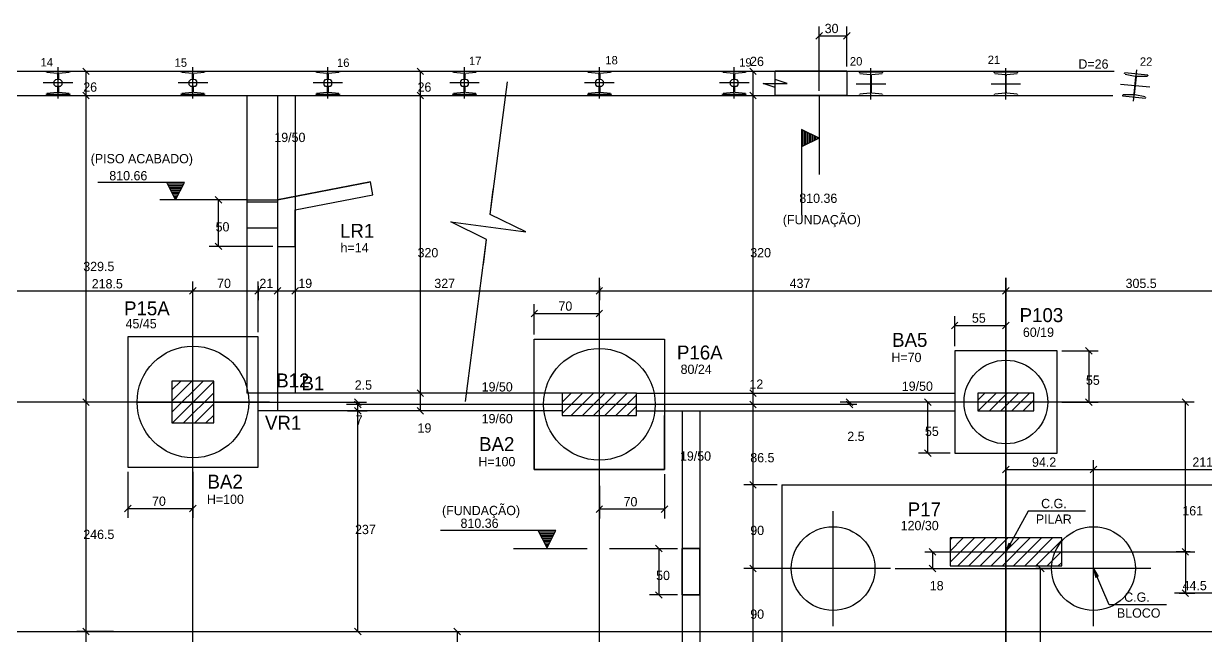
# Model space of a CAD drawing. Header units: metres. Extents: x -5 to 6148, y -6 to 3867.
# Drawn here: x 4108 to 5379, y 2706 to 3363 of the extents above; entities that cross this region are included whole.
import ezdxf

# ---------------------------------------------------------------- set-up
doc = ezdxf.new("R2010")
doc.units = ezdxf.units.M

msp = doc.modelspace()

# ---------------------------------------------------------------- linework, layer by layer
for centre, radius in [((4290.2, 2956.4), 60), ((4727.2, 2953.9), 60), ((5164.2, 2956.4), 45), ((4978.4, 2777.4), 45), ((5258.4, 2777.4), 45)]:
    msp.add_circle(centre, radius)
at = {"layer": '1', "color": 1}
for p, q in [((2135.2, 3311.9), (5280.6, 3311.9)), ((2135.2, 3285.9), (5279.1, 3285.9)), ((4290.2, 2873.9), (4290.2, 3038.8)), ((4727.2, 2871.4), (4727.2, 3036.3)), ((5164.2, 2894.5), (5164.2, 3018.2)), ((4372.7, 2956.4), (4207.7, 2956.4)), ((4809.7, 2953.9), (4644.7, 2953.9)), ((5226, 2956.4), (5102.3, 2956.4)), ((4978.4, 2715.5), (4978.4, 2839.2)), ((5258.4, 2715.5), (5258.4, 2839.2)), ((5040.2, 2777.4), (4916.5, 2777.4)), ((5320.2, 2777.4), (5196.5, 2777.4))]:
    msp.add_line(p, q, dxfattribs=at)
at = {"layer": '2', "color": 2}
for p, q in [((4959.8, 3346.4), (4966.9, 3353.5)), ((4989.8, 3346.4), (4996.9, 3353.5)), ((4178.8, 3308.3), (4171.7, 3315.4)), ((4538.2, 3308.3), (4531.2, 3315.4)), ((4895.9, 3308.3), (4888.8, 3315.4)), ((4178.8, 3282.3), (4171.7, 3289.4)), ((4178.8, 3282.3), (4171.7, 3289.4)), ((4538.2, 3282.3), (4531.2, 3289.4)), ((4538.2, 3282.3), (4531.2, 3289.4)), ((4895.9, 3282.3), (4888.8, 3289.4)), ((4895.9, 3282.3), (4888.8, 3289.4)), ((4321.2, 3170.2), (4314.1, 3177.2)), ((4321.2, 3120.2), (4314.1, 3127.2)), ((4286.7, 3072.3), (4293.7, 3079.4)), ((4286.7, 3072.3), (4293.7, 3079.4)), ((4286.7, 3072.3), (4293.7, 3079.4)), ((4286.7, 3072.3), (4293.7, 3079.4)), ((4356.7, 3072.3), (4363.7, 3079.4)), ((4356.7, 3072.3), (4363.7, 3079.4)), ((4356.7, 3072.3), (4363.7, 3079.4)), ((4377.7, 3072.3), (4384.7, 3079.4)), ((4377.7, 3072.3), (4384.7, 3079.4)), ((4396.7, 3072.3), (4403.7, 3079.4)), ((4396.7, 3072.3), (4403.7, 3079.4)), ((4723.7, 3072.3), (4730.7, 3079.4)), ((4723.7, 3072.3), (4730.7, 3079.4)), ((4723.7, 3072.3), (4730.7, 3079.4)), ((4723.7, 3072.3), (4730.7, 3079.4)), ((5160.7, 3072.3), (5167.7, 3079.4)), ((5160.7, 3072.3), (5167.7, 3079.4)), ((4653.7, 3048), (4660.7, 3055.1)), ((4723.7, 3048), (4730.7, 3055.1)), ((5105.7, 3035.1), (5112.7, 3042.1)), ((5160.7, 3035.1), (5167.7, 3042.1)), ((5249.8, 3014.9), (5256.9, 3007.8)), ((4538.2, 2962.3), (4531.2, 2969.4)), ((4538.2, 2962.3), (4531.2, 2969.4)), ((4895.9, 2962.3), (4888.8, 2969.4)), ((4895.9, 2962.3), (4888.8, 2969.4)), ((4178.8, 2952.8), (4171.7, 2959.9)), ((4178.8, 2952.8), (4171.7, 2959.9)), ((4178.8, 2952.8), (4171.7, 2959.9)), ((4471, 2952.8), (4464, 2959.9)), ((4471, 2950.3), (4464, 2957.4)), ((4471, 2950.3), (4464, 2957.4)), ((4471, 2943.3), (4464, 2950.4)), ((4471, 2943.3), (4464, 2950.4)), ((4538.2, 2943.3), (4531.2, 2950.4)), ((4895.9, 2950.3), (4888.8, 2957.4)), ((4895.9, 2950.3), (4888.8, 2957.4)), ((4999.6, 2952.8), (4992.5, 2959.9)), ((4999.6, 2950.3), (4992.5, 2957.4)), ((5083.8, 2952.8), (5076.7, 2959.9)), ((5249.8, 2959.9), (5256.9, 2952.8)), ((5360.7, 2952.8), (5353.6, 2959.9)), ((5360.7, 2952.8), (5353.6, 2959.9)), ((5083.8, 2897.8), (5076.7, 2904.9)), ((5160.7, 2880.3), (5167.7, 2887.4)), ((5254.9, 2880.3), (5261.9, 2887.4)), ((5254.9, 2880.3), (5261.9, 2887.4)), ((4895.9, 2863.8), (4888.8, 2870.9)), ((4895.9, 2863.8), (4888.8, 2870.9)), ((4216.7, 2838.3), (4223.7, 2845.4)), ((4286.7, 2838.3), (4293.7, 2845.4)), ((4730.7, 2844.7), (4723.7, 2837.6)), ((4800.7, 2844.7), (4793.7, 2837.6)), ((4787.6, 2802.5), (4794.7, 2795.4)), ((5081.9, 2798.9), (5088.9, 2791.8)), ((5353.6, 2798.9), (5360.7, 2791.8)), ((5360.7, 2791.8), (5353.6, 2798.9)), ((5360.7, 2791.8), (5353.6, 2798.9)), ((5360.7, 2791.8), (5353.6, 2798.9)), ((4895.9, 2773.8), (4888.8, 2780.9)), ((4895.9, 2773.8), (4888.8, 2780.9)), ((5081.9, 2780.9), (5088.9, 2773.8)), ((5205.2, 2773.8), (5198.1, 2780.9)), ((5205.2, 2773.8), (5198.1, 2780.9)), ((4787.6, 2752.5), (4794.7, 2745.4)), ((5353.6, 2754.4), (5360.7, 2747.3)), ((4178.8, 2706.3), (4171.7, 2713.4)), ((4178.8, 2706.3), (4171.7, 2713.4)), ((4471, 2706.3), (4464, 2713.4)), ((4471, 2706.3), (4464, 2713.4)), ((4471, 2706.3), (4464, 2713.4)), ((4570.7, 2713.4), (4577.7, 2706.3))]:
    msp.add_line(p, q, dxfattribs=at)
at = {"layer": '3', "color": 3}
for p, q in [((4348.2, 3285.9), (4348.2, 2965.9)), ((4381.2, 3285.9), (4381.2, 2965.8)), ((4400.2, 3285.9), (4400.2, 2965.8)), ((4963.4, 3285.9), (4963.4, 3200.8)), ((4963.4, 3240), (4944.6, 3249.4)), ((4944.6, 3249.4), (4944.6, 3157.1)), ((4963.4, 3240), (4944.6, 3230.6)), ((4946.3, 3231.4), (4946.3, 3248.5)), ((4948, 3232.3), (4948, 3247.7)), ((4949.6, 3233.1), (4949.6, 3246.8)), ((4951.3, 3233.9), (4951.3, 3246)), ((4953, 3234.8), (4953, 3245.2)), ((4954.6, 3235.6), (4954.6, 3244.3)), ((4956.3, 3236.5), (4956.3, 3243.5)), ((4958, 3237.3), (4958, 3242.7)), ((4959.7, 3238.1), (4959.7, 3241.8)), ((4961.3, 3239), (4961.3, 3241)), ((4281, 3192.5), (4187.8, 3192.5)), ((4271.6, 3173.7), (4262.2, 3192.5)), ((4263.1, 3190.8), (4280.1, 3190.8)), ((4263.9, 3189.1), (4279.3, 3189.1)), ((4271.6, 3173.7), (4281, 3192.5)), ((4264.7, 3187.4), (4278.5, 3187.4)), ((4265.6, 3185.8), (4277.6, 3185.8)), ((4266.4, 3184.1), (4276.8, 3184.1)), ((4267.2, 3182.4), (4276, 3182.4)), ((4268.1, 3180.8), (4275.1, 3180.8)), ((4268.9, 3179.1), (4274.3, 3179.1)), ((4269.8, 3177.4), (4273.5, 3177.4)), ((4348.2, 3173.7), (4254.7, 3173.7)), ((4270.6, 3175.7), (4272.6, 3175.7)), ((4348.2, 3173.7), (4381.2, 3173.7)), ((4348.2, 3173.7), (4348.2, 3143.7)), ((4348.2, 3171.7), (4381.2, 3171.7)), ((4348.2, 3143.7), (4381.2, 3143.7)), ((4657.2, 3023.9), (4797.2, 3023.9)), ((4657.2, 2946.9), (4657.2, 3023.9)), ((4797.2, 3023.9), (4797.2, 2941.9)), ((4267.7, 2969.4), (4277.1, 2978.9)), ((4267.7, 2957.4), (4289.1, 2978.9)), ((4267.7, 2945.4), (4301.1, 2978.9)), ((4268.2, 2933.9), (4312.7, 2978.4)), ((4280.2, 2933.9), (4312.7, 2966.4)), ((4360.2, 2965.9), (4348.2, 2965.9)), ((4687.2, 2965.9), (4360.2, 2965.9)), ((4381.2, 2965.9), (4381.2, 2946.9)), ((4687.2, 2956.2), (4696.9, 2965.9)), ((4687.2, 2944.2), (4708.9, 2965.9)), ((4696.9, 2941.9), (4720.9, 2965.9)), ((4708.9, 2941.9), (4732.9, 2965.9)), ((4720.9, 2941.9), (4744.9, 2965.9)), ((4733, 2941.9), (4757, 2965.9)), ((4745, 2941.9), (4767.2, 2964.1)), ((4767.2, 2965.9), (5109.2, 2965.9)), ((5134.2, 2958.4), (5141.6, 2965.9)), ((5134.6, 2946.9), (5153.6, 2965.9)), ((5146.7, 2946.9), (5165.7, 2965.9)), ((5158.7, 2946.9), (5177.7, 2965.9)), ((5170.7, 2946.9), (5189.7, 2965.9)), ((4292.2, 2933.9), (4312.7, 2954.3)), ((4757, 2941.9), (4767.2, 2952)), ((5182.7, 2946.9), (5194.2, 2958.3)), ((4304.2, 2933.9), (4312.7, 2942.3)), ((4687.2, 2946.9), (4360.2, 2946.9)), ((4767.2, 2946.9), (5109.2, 2946.9)), ((4816.2, 2946.9), (4816.2, 2584.9)), ((4835.2, 2946.9), (4835.2, 2584.9)), ((4923.4, 2867.4), (4923.4, 2687.4)), ((4923.4, 2867.4), (5593.4, 2867.4)), ((4680.3, 2818.4), (4556.4, 2818.4)), ((4670.9, 2799.7), (4661.5, 2818.4)), ((4662.4, 2816.7), (4679.5, 2816.7)), ((4663.2, 2815.1), (4678.6, 2815.1)), ((4664, 2813.4), (4677.8, 2813.4)), ((4664.9, 2811.7), (4676.9, 2811.7)), ((4665.7, 2810.1), (4676.1, 2810.1)), ((4666.6, 2808.4), (4675.3, 2808.4)), ((4670.9, 2799.7), (4680.3, 2818.4)), ((5104.2, 2808.2), (5106.3, 2810.4)), ((5104.2, 2796.2), (5118.4, 2810.4)), ((5104.2, 2784.2), (5130.4, 2810.4)), ((5112.4, 2780.4), (5142.4, 2810.4)), ((5124.4, 2780.4), (5154.4, 2810.4)), ((5136.4, 2780.4), (5166.4, 2810.4)), ((5148.5, 2780.4), (5178.5, 2810.4)), ((5160.5, 2780.4), (5190.5, 2810.4)), ((5172.5, 2780.4), (5202.5, 2810.4)), ((5184.5, 2780.4), (5214.5, 2810.4)), ((5196.5, 2780.4), (5224.2, 2808)), ((4667.4, 2806.7), (4674.4, 2806.7)), ((4668.2, 2805), (4673.6, 2805)), ((4669.1, 2803.4), (4672.8, 2803.4)), ((4669.9, 2801.7), (4671.9, 2801.7)), ((5208.6, 2780.4), (5224.2, 2796)), ((5220.6, 2780.4), (5224.2, 2784))]:
    msp.add_line(p, q, dxfattribs=at)
for points in [[(4360.2, 2886.4), (4360.2, 3026.4), (4220.2, 3026.4), (4220.2, 2886.4), (4360.2, 2886.4)], [(5219.2, 2901.4), (5219.2, 3011.4), (5109.2, 3011.4), (5109.2, 2901.4), (5219.2, 2901.4)], [(4657.2, 2946.9), (4657.2, 2883.9), (4797.2, 2883.9), (4797.2, 2941.9), (4797.2, 2883.9), (4657.2, 2883.9), (4657.2, 2946.9)]]:
    msp.add_lwpolyline(points, dxfattribs=at)
at = {"layer": '6', "color": 6}
for p, q in [((4145.2, 3282.5), (4145.2, 3316.2)), ((4290.2, 3282.5), (4290.2, 3316.2)), ((4435.2, 3282.5), (4435.2, 3316.2)), ((4582.2, 3282.5), (4582.2, 3316.2)), ((4727.2, 3282.5), (4727.2, 3316.2)), ((4872.2, 3282.5), (4872.2, 3316.2)), ((4132.7, 3311.9), (4157.7, 3311.9)), ((4132.7, 3311.1), (4132.7, 3311.9)), ((4144.3, 3309.4), (4133.2, 3310.5)), ((4144.8, 3303.3), (4144.8, 3308.8)), ((4157.2, 3310.5), (4146.1, 3309.4)), ((4157.7, 3311.9), (4157.7, 3311.1)), ((4277.7, 3311.9), (4302.7, 3311.9)), ((4277.7, 3311.1), (4277.7, 3311.9)), ((4289.3, 3309.4), (4278.2, 3310.5)), ((4289.8, 3303.3), (4289.8, 3308.8)), ((4302.2, 3310.5), (4291.1, 3309.4)), ((4302.7, 3311.9), (4302.7, 3311.1)), ((4422.7, 3311.9), (4447.7, 3311.9)), ((4422.7, 3311.1), (4422.7, 3311.9)), ((4434.3, 3309.4), (4423.2, 3310.5)), ((4434.8, 3303.3), (4434.8, 3308.8)), ((4447.2, 3310.5), (4436.1, 3309.4)), ((4447.7, 3311.9), (4447.7, 3311.1)), ((4569.7, 3311.9), (4594.7, 3311.9)), ((4569.7, 3311.1), (4569.7, 3311.9)), ((4581.3, 3309.4), (4570.2, 3310.5)), ((4581.8, 3303.3), (4581.8, 3308.8)), ((4594.2, 3310.5), (4583.1, 3309.4)), ((4594.7, 3311.9), (4594.7, 3311.1)), ((4714.7, 3311.9), (4739.7, 3311.9)), ((4714.7, 3311.1), (4714.7, 3311.9)), ((4726.3, 3309.4), (4715.2, 3310.5)), ((4726.8, 3303.3), (4726.8, 3308.8)), ((4739.2, 3310.5), (4728.1, 3309.4)), ((4739.7, 3311.9), (4739.7, 3311.1)), ((4859.7, 3311.9), (4884.7, 3311.9)), ((4859.7, 3311.1), (4859.7, 3311.9)), ((4871.3, 3309.4), (4860.2, 3310.5)), ((4871.8, 3303.3), (4871.8, 3308.8)), ((4884.2, 3310.5), (4873.1, 3309.4)), ((4884.7, 3311.9), (4884.7, 3311.1)), ((4993.4, 3311.9), (4916.1, 3311.9)), ((4993.4, 3311.9), (4993.4, 3285.9)), ((5006.7, 3310.9), (5006.7, 3310.1)), ((5031.7, 3310.9), (5006.7, 3310.9)), ((5007.2, 3309.5), (5018.3, 3308.5)), ((5018.8, 3307.8), (5018.8, 3288.9)), ((5019.2, 3281.5), (5019.2, 3315.2)), ((5019.6, 3288.9), (5019.6, 3307.8)), ((5020.1, 3308.5), (5031.2, 3309.5)), ((5031.7, 3310.1), (5031.7, 3310.9)), ((5151.7, 3310.9), (5151.7, 3310.1)), ((5176.7, 3310.9), (5151.7, 3310.9)), ((5152.2, 3309.5), (5163.3, 3308.5)), ((5163.8, 3307.8), (5163.8, 3288.9)), ((5164.2, 3281.5), (5164.2, 3315.2)), ((5164.6, 3288.9), (5164.6, 3307.8)), ((5165.1, 3308.5), (5176.2, 3309.5)), ((5176.7, 3310.1), (5176.7, 3310.9)), ((5292, 3310.3), (5291.9, 3309.5)), ((5316.9, 3307.8), (5292, 3310.3)), ((5292.3, 3308.9), (5303.3, 3306.7)), ((5301.5, 3279.8), (5304.9, 3313.3)), ((5303.7, 3306), (5301.8, 3287.2)), ((5302.6, 3287.1), (5304.5, 3306)), ((5305.1, 3306.5), (5316.3, 3306.5)), ((5316.8, 3307), (5316.9, 3307.8)), ((4161.1, 3299.4), (4129.3, 3299.4)), ((4144.8, 3289.9), (4144.8, 3295.4)), ((4145.6, 3295.4), (4145.6, 3289.9)), ((4306.1, 3299.4), (4274.3, 3299.4)), ((4289.8, 3289.9), (4289.8, 3295.4)), ((4290.6, 3295.4), (4290.6, 3289.9)), ((4451.1, 3299.4), (4419.3, 3299.4)), ((4434.8, 3289.9), (4434.8, 3295.4)), ((4435.6, 3295.4), (4435.6, 3289.9)), ((4598.1, 3299.4), (4566.3, 3299.4)), ((4581.8, 3289.9), (4581.8, 3295.4)), ((4582.6, 3295.4), (4582.6, 3289.9)), ((4743.1, 3299.4), (4711.3, 3299.4)), ((4726.8, 3289.9), (4726.8, 3295.4)), ((4727.6, 3295.4), (4727.6, 3289.9)), ((4888.1, 3299.4), (4856.3, 3299.4)), ((4871.8, 3289.9), (4871.8, 3295.4)), ((4872.6, 3295.4), (4872.6, 3289.9)), ((5003.3, 3298.4), (5035.1, 3298.4)), ((5148.3, 3298.4), (5180.1, 3298.4)), ((5287.3, 3298.2), (5319, 3295)), ((4132.7, 3286.9), (4132.7, 3287.6)), ((4157.7, 3286.9), (4132.7, 3286.9)), ((4133.2, 3288.2), (4144.3, 3289.3)), ((4146.1, 3289.3), (4157.2, 3288.2)), ((4157.7, 3287.6), (4157.7, 3286.9)), ((4277.7, 3286.9), (4277.7, 3287.6)), ((4302.7, 3286.9), (4277.7, 3286.9)), ((4278.2, 3288.2), (4289.3, 3289.3)), ((4291.1, 3289.3), (4302.2, 3288.2)), ((4302.7, 3287.6), (4302.7, 3286.9)), ((4422.7, 3286.9), (4422.7, 3287.6)), ((4447.7, 3286.9), (4422.7, 3286.9)), ((4423.2, 3288.2), (4434.3, 3289.3)), ((4436.1, 3289.3), (4447.2, 3288.2)), ((4447.7, 3287.6), (4447.7, 3286.9)), ((4569.7, 3286.9), (4569.7, 3287.6)), ((4594.7, 3286.9), (4569.7, 3286.9)), ((4570.2, 3288.2), (4581.3, 3289.3)), ((4583.1, 3289.3), (4594.2, 3288.2)), ((4594.7, 3287.6), (4594.7, 3286.9)), ((4714.7, 3286.9), (4714.7, 3287.6)), ((4739.7, 3286.9), (4714.7, 3286.9)), ((4715.2, 3288.2), (4726.3, 3289.3)), ((4728.1, 3289.3), (4739.2, 3288.2)), ((4739.7, 3287.6), (4739.7, 3286.9)), ((4859.7, 3286.9), (4859.7, 3287.6)), ((4884.7, 3286.9), (4859.7, 3286.9)), ((4860.2, 3288.2), (4871.3, 3289.3)), ((4873.1, 3289.3), (4884.2, 3288.2)), ((4884.7, 3287.6), (4884.7, 3286.9)), ((4993.4, 3285.9), (4916.1, 3285.9)), ((5006.7, 3286.6), (5006.7, 3285.9)), ((5006.7, 3285.9), (5031.7, 3285.9)), ((5018.3, 3288.3), (5007.2, 3287.2)), ((5031.2, 3287.2), (5020.1, 3288.3)), ((5031.7, 3285.9), (5031.7, 3286.6)), ((5151.7, 3286.6), (5151.7, 3285.9)), ((5151.7, 3285.9), (5176.7, 3285.9)), ((5163.3, 3288.3), (5152.2, 3287.2)), ((5176.2, 3287.2), (5165.1, 3288.3)), ((5176.7, 3285.9), (5176.7, 3286.6)), ((5289.6, 3286.2), (5289.5, 3285.4)), ((5289.5, 3285.4), (5314.4, 3282.9)), ((5301.3, 3286.7), (5290.1, 3286.7)), ((5314, 3284.3), (5303, 3286.5)), ((5314.4, 3282.9), (5314.4, 3283.6)), ((4381.2, 3173.7), (4481.2, 3192.9)), ((4400.2, 3163.1), (4483.8, 3179.1)), ((4381.2, 3173.7), (4381.2, 3123.7)), ((4400.2, 3123.7), (4400.2, 3163.1)), ((4381.2, 3123.7), (4400.2, 3123.7)), ((4816.2, 2799), (4816.2, 2749)), ((4835.2, 2799), (4816.2, 2799)), ((4835.2, 2749), (4835.2, 2799)), ((4816.2, 2749), (4835.2, 2749))]:
    msp.add_line(p, q, dxfattribs=at)
for points in [[(4132.7, 3311.1), (4132.7, 3311.4), (4132.9, 3311.6), (4133.2, 3311.7)], [(4144.8, 3295.4), (4142.8, 3295.6), (4141.2, 3297.3), (4141.2, 3299.4), (4141.2, 3301.4), (4142.8, 3303.1), (4144.8, 3303.3)], [(4144.8, 3308.8), (4144.8, 3308.5), (4144.6, 3308.3), (4144.3, 3308.2)], [(4145.6, 3308.8), (4145.6, 3303.3)], [(4146.1, 3308.2), (4145.8, 3308.3), (4145.6, 3308.5), (4145.6, 3308.8), (4145.6, 3308.8), (4145.6, 3308.8), (4145.6, 3308.8)], [(4145.6, 3303.3), (4147.6, 3303.1), (4149.2, 3301.4), (4149.2, 3299.4), (4149.2, 3297.3), (4147.6, 3295.6), (4145.6, 3295.4)], [(4157.2, 3311.7), (4157.5, 3311.6), (4157.7, 3311.4), (4157.7, 3311.1)], [(4277.7, 3311.1), (4277.7, 3311.4), (4277.9, 3311.6), (4278.2, 3311.7)], [(4289.8, 3295.4), (4287.8, 3295.6), (4286.2, 3297.3), (4286.2, 3299.4), (4286.2, 3301.4), (4287.8, 3303.1), (4289.8, 3303.3)], [(4289.8, 3308.8), (4289.8, 3308.5), (4289.6, 3308.3), (4289.3, 3308.2)], [(4290.6, 3308.8), (4290.6, 3303.3)], [(4291.1, 3308.2), (4290.8, 3308.3), (4290.6, 3308.5), (4290.6, 3308.8), (4290.6, 3308.8), (4290.6, 3308.8), (4290.6, 3308.8)], [(4290.6, 3303.3), (4292.6, 3303.1), (4294.2, 3301.4), (4294.2, 3299.4), (4294.2, 3297.3), (4292.6, 3295.6), (4290.6, 3295.4)], [(4302.2, 3311.7), (4302.5, 3311.6), (4302.7, 3311.4), (4302.7, 3311.1)], [(4422.7, 3311.1), (4422.7, 3311.4), (4422.9, 3311.6), (4423.2, 3311.7)], [(4434.8, 3295.4), (4432.8, 3295.6), (4431.2, 3297.3), (4431.2, 3299.4), (4431.2, 3301.4), (4432.8, 3303.1), (4434.8, 3303.3)], [(4434.8, 3308.8), (4434.8, 3308.5), (4434.6, 3308.3), (4434.3, 3308.2)], [(4435.6, 3308.8), (4435.6, 3303.3)], [(4436.1, 3308.2), (4435.8, 3308.3), (4435.6, 3308.5), (4435.6, 3308.8), (4435.6, 3308.8), (4435.6, 3308.8), (4435.6, 3308.8)], [(4435.6, 3303.3), (4437.6, 3303.1), (4439.2, 3301.4), (4439.2, 3299.4), (4439.2, 3297.3), (4437.6, 3295.6), (4435.6, 3295.4)], [(4447.2, 3311.7), (4447.5, 3311.6), (4447.7, 3311.4), (4447.7, 3311.1)], [(4569.7, 3311.1), (4569.7, 3311.4), (4569.9, 3311.7), (4570.2, 3311.7)], [(4581.8, 3295.4), (4579.8, 3295.6), (4578.2, 3297.3), (4578.2, 3299.4), (4578.2, 3301.4), (4579.8, 3303.1), (4581.8, 3303.3)], [(4581.8, 3308.8), (4581.8, 3308.5), (4581.6, 3308.3), (4581.3, 3308.2)], [(4582.6, 3308.8), (4582.6, 3303.3)], [(4583.1, 3308.2), (4582.8, 3308.3), (4582.6, 3308.5), (4582.6, 3308.8), (4582.6, 3308.8), (4582.6, 3308.8), (4582.6, 3308.8)], [(4582.6, 3303.3), (4584.6, 3303.1), (4586.2, 3301.4), (4586.2, 3299.4), (4586.2, 3297.3), (4584.6, 3295.6), (4582.6, 3295.4)], [(4594.2, 3311.7), (4594.5, 3311.7), (4594.7, 3311.4), (4594.7, 3311.1)], [(4714.7, 3311.1), (4714.7, 3311.4), (4714.9, 3311.7), (4715.2, 3311.7)], [(4726.8, 3295.4), (4724.8, 3295.6), (4723.2, 3297.3), (4723.2, 3299.4), (4723.2, 3301.4), (4724.8, 3303.1), (4726.8, 3303.3)], [(4726.8, 3308.8), (4726.8, 3308.5), (4726.6, 3308.3), (4726.3, 3308.2)], [(4727.6, 3308.8), (4727.6, 3303.3)], [(4728.1, 3308.2), (4727.8, 3308.3), (4727.6, 3308.5), (4727.6, 3308.8), (4727.6, 3308.8), (4727.6, 3308.8), (4727.6, 3308.8)], [(4727.6, 3303.3), (4729.6, 3303.1), (4731.2, 3301.4), (4731.2, 3299.4), (4731.2, 3297.3), (4729.6, 3295.6), (4727.6, 3295.4)], [(4739.2, 3311.7), (4739.5, 3311.7), (4739.7, 3311.4), (4739.7, 3311.1)], [(4859.7, 3311.1), (4859.7, 3311.4), (4859.9, 3311.7), (4860.2, 3311.7)], [(4871.8, 3295.4), (4869.8, 3295.6), (4868.2, 3297.3), (4868.2, 3299.4), (4868.2, 3301.4), (4869.8, 3303.1), (4871.8, 3303.3)], [(4871.8, 3308.8), (4871.8, 3308.5), (4871.6, 3308.3), (4871.3, 3308.2)], [(4872.6, 3308.8), (4872.6, 3303.3)], [(4873.1, 3308.2), (4872.8, 3308.3), (4872.6, 3308.5), (4872.6, 3308.8), (4872.6, 3308.8), (4872.6, 3308.8), (4872.6, 3308.8)], [(4872.6, 3303.3), (4874.6, 3303.1), (4876.2, 3301.4), (4876.2, 3299.4), (4876.2, 3297.3), (4874.6, 3295.6), (4872.6, 3295.4)], [(4884.2, 3311.7), (4884.5, 3311.7), (4884.7, 3311.4), (4884.7, 3311.1)], [(5006.7, 3310.1), (5006.7, 3310.4), (5006.9, 3310.7), (5007.2, 3310.7)], [(5018.8, 3307.8), (5018.8, 3307.8), (5018.8, 3307.8), (5018.8, 3307.8), (5018.8, 3307.6), (5018.6, 3307.3), (5018.3, 3307.2)], [(5020.1, 3307.2), (5019.8, 3307.3), (5019.6, 3307.6), (5019.6, 3307.8)], [(5031.2, 3310.7), (5031.5, 3310.7), (5031.7, 3310.4), (5031.7, 3310.1)], [(5151.7, 3310.1), (5151.7, 3310.4), (5151.9, 3310.7), (5152.2, 3310.7)], [(5163.8, 3307.8), (5163.8, 3307.8), (5163.8, 3307.8), (5163.8, 3307.8), (5163.8, 3307.6), (5163.6, 3307.3), (5163.3, 3307.2)], [(5165.1, 3307.2), (5164.8, 3307.3), (5164.6, 3307.6), (5164.6, 3307.8)], [(5176.2, 3310.7), (5176.5, 3310.7), (5176.7, 3310.4), (5176.7, 3310.1)], [(5291.9, 3309.4), (5291.9, 3309.4), (5291.9, 3309.4), (5291.9, 3309.5), (5291.9, 3309.7), (5292.1, 3310), (5292.3, 3310.1)], [(5303.7, 3306.2), (5303.7, 3306.1), (5303.7, 3306.1), (5303.7, 3306.1), (5303.7, 3305.8), (5303.6, 3305.6), (5303.3, 3305.5)], [(5305.1, 3305.3), (5304.8, 3305.3), (5304.5, 3305.5), (5304.5, 3305.8)], [(5316.3, 3307.7), (5316.5, 3307.7), (5316.8, 3307.4), (5316.8, 3307.1)], [(4133.2, 3287), (4132.9, 3287.1), (4132.7, 3287.3), (4132.7, 3287.6)], [(4144.3, 3290.5), (4144.6, 3290.4), (4144.8, 3290.2), (4144.8, 3289.9)], [(4145.6, 3289.9), (4145.6, 3290.2), (4145.8, 3290.4), (4146.1, 3290.5)], [(4157.7, 3287.6), (4157.7, 3287.3), (4157.5, 3287.1), (4157.2, 3287)], [(4278.2, 3287), (4277.9, 3287.1), (4277.7, 3287.3), (4277.7, 3287.6)], [(4289.3, 3290.5), (4289.6, 3290.4), (4289.8, 3290.2), (4289.8, 3289.9)], [(4290.6, 3289.9), (4290.6, 3290.2), (4290.8, 3290.4), (4291.1, 3290.5)], [(4302.7, 3287.6), (4302.7, 3287.3), (4302.5, 3287.1), (4302.2, 3287)], [(4423.2, 3287), (4422.9, 3287.1), (4422.7, 3287.3), (4422.7, 3287.6)], [(4434.3, 3290.5), (4434.6, 3290.4), (4434.8, 3290.2), (4434.8, 3289.9)], [(4435.6, 3289.9), (4435.6, 3290.2), (4435.8, 3290.4), (4436.1, 3290.5)], [(4447.7, 3287.6), (4447.7, 3287.3), (4447.5, 3287.1), (4447.2, 3287)], [(4570.2, 3287), (4569.9, 3287.1), (4569.7, 3287.3), (4569.7, 3287.6)], [(4581.3, 3290.5), (4581.6, 3290.4), (4581.8, 3290.2), (4581.8, 3289.9)], [(4582.6, 3289.9), (4582.6, 3290.2), (4582.8, 3290.4), (4583.1, 3290.5)], [(4594.7, 3287.6), (4594.7, 3287.3), (4594.5, 3287.1), (4594.2, 3287)], [(4715.2, 3287), (4714.9, 3287.1), (4714.7, 3287.3), (4714.7, 3287.6)], [(4726.3, 3290.5), (4726.6, 3290.4), (4726.8, 3290.2), (4726.8, 3289.9)], [(4727.6, 3289.9), (4727.6, 3290.2), (4727.8, 3290.4), (4728.1, 3290.5)], [(4739.7, 3287.6), (4739.7, 3287.3), (4739.5, 3287.1), (4739.2, 3287)], [(4860.2, 3287), (4859.9, 3287.1), (4859.7, 3287.3), (4859.7, 3287.6)], [(4871.3, 3290.5), (4871.6, 3290.4), (4871.8, 3290.2), (4871.8, 3289.9)], [(4872.6, 3289.9), (4872.6, 3290.2), (4872.8, 3290.4), (4873.1, 3290.5)], [(4884.7, 3287.6), (4884.7, 3287.3), (4884.5, 3287.1), (4884.2, 3287)], [(5007.2, 3286), (5006.9, 3286.1), (5006.7, 3286.3), (5006.7, 3286.6)], [(5018.3, 3289.5), (5018.6, 3289.5), (5018.8, 3289.2), (5018.8, 3288.9)], [(5019.6, 3288.9), (5019.6, 3289.2), (5019.8, 3289.5), (5020.1, 3289.5)], [(5031.7, 3286.6), (5031.7, 3286.3), (5031.5, 3286.1), (5031.2, 3286)], [(5152.2, 3286), (5151.9, 3286.1), (5151.7, 3286.3), (5151.7, 3286.6)], [(5163.3, 3289.5), (5163.6, 3289.5), (5163.8, 3289.2), (5163.8, 3288.9)], [(5164.6, 3288.9), (5164.6, 3289.2), (5164.8, 3289.5), (5165.1, 3289.5)], [(5176.7, 3286.6), (5176.7, 3286.3), (5176.5, 3286.1), (5176.2, 3286)], [(5290.1, 3285.5), (5289.8, 3285.5), (5289.6, 3285.7), (5289.6, 3286)], [(5301.3, 3287.9), (5301.6, 3287.9), (5301.8, 3287.6), (5301.8, 3287.3)], [(5302.6, 3287), (5302.6, 3287), (5302.6, 3287), (5302.6, 3287.1), (5302.6, 3287.3), (5302.8, 3287.6), (5303, 3287.7)], [(5314.4, 3283.8), (5314.4, 3283.7), (5314.4, 3283.7), (5314.4, 3283.7), (5314.4, 3283.4), (5314.3, 3283.2), (5314, 3283.1)]]:
    msp.add_lwpolyline(points, dxfattribs=at)
at = {"layer": '7', "color": 7}
for points in [[(4267.7, 2933.9), (4312.7, 2933.9), (4312.7, 2978.9), (4267.7, 2978.9), (4267.7, 2933.9)], [(4687.2, 2941.9), (4767.2, 2941.9), (4767.2, 2965.9), (4687.2, 2965.9), (4687.2, 2941.9)], [(5134.2, 2946.9), (5194.2, 2946.9), (5194.2, 2965.9), (5134.2, 2965.9), (5134.2, 2946.9)], [(5104.2, 2780.4), (5224.2, 2780.4), (5224.2, 2810.4), (5104.2, 2810.4), (5104.2, 2780.4)]]:
    msp.add_lwpolyline(points, dxfattribs=at)
at = {"layer": '8', "color": 8}
for points in [[(4993.4, 3285.9), (4916.1, 3285.9), (4916.1, 3311.9), (4993.4, 3311.9), (4993.4, 3285.9)], [(4481.2, 3192.9), (4381.2, 3173.7), (4381.2, 3123.7), (4400.2, 3123.7), (4400.2, 3163.1), (4483.8, 3179.1), (4481.2, 3192.9)], [(4816.2, 2799), (4835.2, 2799), (4835.2, 2749), (4816.2, 2749), (4816.2, 2799)]]:
    msp.add_lwpolyline(points, dxfattribs=at)
at = {"layer": '9', "color": 9}
for p, q in [((4963.4, 3290.9), (4963.4, 3359.9)), ((4993.4, 3316.9), (4993.4, 3359.9)), ((4963.4, 3349.9), (4993.4, 3349.9)), ((4175.3, 3285.9), (4175.3, 3311.9)), ((4534.7, 3285.9), (4534.7, 3311.9)), ((4539.6, 3311.9), (4544.7, 3311.9)), ((4892.4, 3285.9), (4892.4, 3311.9)), ((4609.6, 3158.1), (4628.3, 3300.5)), ((4175.3, 2956.4), (4175.3, 3285.9)), ((4515.5, 3285.9), (4544.7, 3285.9)), ((4534.7, 2965.9), (4534.7, 3285.9)), ((4892.4, 2965.9), (4892.4, 3285.9)), ((4343.2, 3173.7), (4307.6, 3173.7)), ((4317.6, 3123.7), (4317.6, 3173.7)), ((4583.1, 2957), (4606, 3131.2)), ((4376.2, 3123.7), (4307.6, 3123.7)), ((4727.2, 3085.9), (4727.2, 3089.9)), ((4071.7, 3075.9), (4290.2, 3075.9)), ((4290.2, 3065.9), (4290.2, 3085.9)), ((4290.2, 3031.4), (4290.2, 3085.9)), ((4290.2, 2129.4), (4290.2, 3085.9)), ((4290.2, 3075.9), (4360.2, 3075.9)), ((4360.2, 3031.4), (4360.2, 3085.9)), ((4360.2, 3080.9), (4360.2, 3065.9)), ((4360.2, 3075.9), (4381.2, 3075.9)), ((4381.2, 3082.7), (4381.2, 3065.9)), ((4381.2, 3075.9), (4400.2, 3075.9)), ((4400.2, 3075.9), (4727.2, 3075.9)), ((4727.2, 3039.1), (4727.2, 3085.9)), ((4727.2, 2662.1), (4727.2, 3085.9)), ((4727.2, 3080.9), (4727.2, 3065.9)), ((4727.2, 3075.9), (5164.2, 3075.9)), ((5164.2, 3044.7), (5164.2, 3085.9)), ((5164.2, 3075.9), (5469.7, 3075.9)), ((4657.2, 3028.9), (4657.2, 3061.5)), ((4657.2, 3051.5), (4727.2, 3051.5)), ((4727.2, 3028.9), (4727.2, 3061.5)), ((5109.2, 3016.4), (5109.2, 3048.6)), ((5109.2, 3038.6), (5164.2, 3038.6)), ((5164.2, 3016.4), (5164.2, 3048.6)), ((5224.2, 3011.4), (5263.3, 3011.4)), ((5253.3, 3011.4), (5253.3, 2956.4)), ((4534.3, 2965.9), (4524.7, 2965.9)), ((4534.7, 2946.9), (4534.7, 2965.9)), ((4892.4, 2953.9), (4892.4, 2965.9)), ((4262.7, 2956.4), (3929.6, 2956.4)), ((4202.7, 2956.4), (4165.3, 2956.4)), ((4175.3, 2709.9), (4175.3, 2956.4)), ((4231.1, 2956.4), (4476.7, 2956.4)), ((5004.1, 2953.9), (4455.3, 2953.9)), ((4467.5, 2953.9), (4467.5, 2956.4)), ((4467.5, 2946.9), (4467.5, 2953.9)), ((4922, 2953.9), (4882.4, 2953.9)), ((4892.4, 2867.4), (4892.4, 2953.9)), ((5366.6, 2956.4), (4985.9, 2956.4)), ((4998.3, 2956.4), (4986.1, 2956.4)), ((4999.1, 2953.9), (4986.1, 2953.9)), ((4996.1, 2953.9), (4996.1, 2956.4)), ((5104.2, 2956.4), (5059.3, 2956.4)), ((5099.2, 2956.4), (5070.2, 2956.4)), ((5080.2, 2901.4), (5080.2, 2956.4)), ((5224.2, 2956.4), (5263.3, 2956.4)), ((5366.6, 2956.4), (5347.2, 2956.4)), ((5366.6, 2956.4), (5347.2, 2956.4)), ((5357.2, 2795.4), (5357.2, 2956.4)), ((4456.5, 2946.9), (4477.5, 2946.9)), ((4467.5, 2709.9), (4467.5, 2946.9)), ((4535, 2946.9), (4524.7, 2946.9)), ((5104.2, 2901.4), (5070.2, 2901.4)), ((5164.2, 2872.4), (5164.2, 2893.8)), ((5164.2, 2858.9), (5164.2, 2887.7)), ((5258.4, 2872.4), (5258.4, 2893.8)), ((5258.4, 2782.4), (5258.4, 2893.8)), ((4220.2, 2881.4), (4220.2, 2831.8)), ((4290.2, 2881.4), (4290.2, 2831.8)), ((4797.2, 2878.9), (4797.2, 2831.2)), ((5164.2, 2883.8), (5258.4, 2883.8)), ((5258.4, 2883.8), (5469.7, 2883.8)), ((4727.2, 2866.4), (4727.2, 2831.2)), ((4913.4, 2867.4), (4882.4, 2867.4)), ((4918.4, 2867.4), (4882.4, 2867.4)), ((4892.4, 2777.4), (4892.4, 2867.4)), ((4220.2, 2841.8), (4290.2, 2841.8)), ((4797.2, 2841.2), (4727.2, 2841.2)), ((4634.9, 2799), (4713.9, 2799)), ((4738.2, 2799), (4811.2, 2799)), ((4791.2, 2799), (4791.2, 2749)), ((5077.2, 2795.4), (5264.6, 2795.4)), ((5082.2, 2795.4), (5095.4, 2795.4)), ((5085.4, 2795.4), (5085.4, 2777.4)), ((5249.6, 2795.4), (5367.2, 2795.4)), ((5362.2, 2795.4), (5347.2, 2795.4)), ((5357.2, 2795.4), (5357.2, 2750.9)), ((4973.4, 2777.4), (4882.4, 2777.4)), ((4892.4, 2687.4), (4892.4, 2777.4)), ((5045.2, 2777.4), (5211.6, 2777.4)), ((5080, 2777.4), (5095.4, 2777.4)), ((5201.6, 2584.9), (5201.6, 2777.4)), ((4811.2, 2749), (4781.2, 2749)), ((5570.1, 2750.9), (5345.5, 2750.9)), ((5350.5, 2750.9), (5367.2, 2750.9)), ((3914.6, 2709.9), (6027.7, 2709.9)), ((4204.8, 2709.9), (4165.3, 2709.9)), ((4175.3, 2554.9), (4175.3, 2709.9)), ((4574.2, 2709.9), (4574.2, 2584.9))]:
    msp.add_line(p, q, dxfattribs=at)
for points in [[(4916.1, 3285.9), (4916.1, 3294.5), (4903.1, 3298.9), (4929.1, 3298.9), (4916.1, 3303.2), (4916.1, 3311.9)], [(4602.5, 3104.3), (4606, 3131.2), (4567.5, 3149.9), (4648.1, 3139.3), (4609.6, 3158.1), (4613.1, 3184.9)], [(5164.2, 2655.7), (5164.2, 3089.9), (5164.2, 2655.7)], [(5249.9, 2838.9), (5188.3, 2838.9), (5164.2, 2795.4), (5167.9, 2804.7), (5164.2, 2795.4), (5170.1, 2803.4)], [(5336.9, 2738.3), (5275.3, 2738.3), (5258.4, 2777.4), (5263.5, 2768.8), (5258.4, 2777.4), (5261.1, 2767.7)]]:
    msp.add_lwpolyline(points, dxfattribs=at)

# ---------------------------------------------------------------- texts
at = {"layer": '2', "color": 2}
for s, p in [('30', (4969.4, 3352.9)), ('26', (4889.2, 3317.5)), ('26', (4172.3, 3289.9)), ('26', (4531.7, 3289.9)), ('810.66', (4200.3, 3194.7)), ('810.36', (4942.1, 3170.4)), ('(FUNDAÇÃO)', (4924.4, 3147.4)), ('50', (4314.6, 3139.7)), ('320', (4531.7, 3111.9)), ('320', (4889.4, 3111.9)), ('329.5', (4172.3, 3097.1)), ('218.5', (4181.4, 3078.5)), ('70', (4316.2, 3078.9)), ('21', (4361.7, 3078.9)), ('19', (4403.5, 3078.9)), ('327', (4549.7, 3078.9)), ('437', (4931.7, 3078.9)), ('305.5', (5292.9, 3078.9)), ('70', (4683.2, 3054.5)), ('55', (5127.7, 3041.6)), ('2.5', (4464.2, 2969.7)), ('12', (4888.5, 2970.6)), ('55', (5250.3, 2974.9)), ('7', (4465.2, 2932)), ('19', (4531.7, 2923.5)), ('2.5', (4993.7, 2914.5)), ('55', (5077.2, 2919.9)), ('86.5', (4889.4, 2891.6)), ('94.2', (5192.3, 2886.8)), ('211.3', (5364.7, 2886.8)), ('70', (4246.2, 2844.8)), ('70', (4753.2, 2844.2)), ('161', (5353.9, 2834.5)), ('237', (4464.5, 2814.4)), ('810.36', (4577.9, 2821.1)), ('90', (4889.4, 2813.4)), ('246.5', (4172.3, 2809.1)), ('50', (4788.2, 2765)), ('18', (5082.4, 2754)), ('44.5', (5354.2, 2754.1)), ('90', (4889.4, 2723.4))]:
    msp.add_text(s, height=10, dxfattribs=at).set_placement(p)
at = {"layer": '3', "color": 3}
for s, height, p in [('21', 9, (5144.7, 3319.7)), ('14', 9, (4126.4, 3317.1)), ('15', 9, (4270.5, 3316.7)), ('16', 9, (4445.1, 3316.6)), ('17', 9, (4587, 3318.5)), ('18', 9, (4733.6, 3319.3)), ('19', 9, (4877.5, 3316.9)), ('20', 9, (4996.5, 3318.1)), ('D=26', 10, (5242.2, 3314.7)), ('22', 9, (5308.3, 3317.8)), ('19/50', 10, (4377.7, 3235.8)), ('(PISO ACABADO)', 10, (4180.3, 3213)), ('h=14', 10, (4448.9, 3117.2)), ('45/45', 10, (4217.8, 3035.6)), ('60/19', 10, (5182.5, 3026.4)), ('BA5', 15, (5041.9, 3015.7)), ('H=70', 10, (5041.1, 2999.3)), ('80/24', 10, (4814.5, 2986.6)), ('19/50', 10, (4600.6, 2967.7)), ('19/50', 10, (5052.3, 2968.4)), ('19/60', 10, (4600.6, 2933.5)), ('BA2', 15, (4597.9, 2903.7)), ('H=100', 10, (4597.1, 2887.3)), ('19/50', 10, (4813.8, 2893.3)), ('BA2', 15, (4305.9, 2863.3)), ('H=100', 10, (4305.2, 2846.9)), ('(FUNDAÇÃO)', 10, (4558, 2834.8)), ('C.G.', 10, (5202.1, 2842.3)), ('PILAR', 10, (5196.4, 2825.5)), ('120/30', 10, (5051.1, 2818.6)), ('C.G.', 10, (5291.4, 2741.7)), ('BLOCO', 10, (5283.6, 2724.6))]:
    msp.add_text(s, height=height, dxfattribs=at).set_placement(p)
at = {"layer": '4', "color": 4}
for s, p in [('LR1', (4448.4, 3132.9)), ('P15A', (4216.2, 3049.6)), ('P103', (5179, 3042.3)), ('P16A', (4810.6, 3002.1)), ('B12', (4379.8, 2972.1)), ('B1', (4406.9, 2969)), ('VR1', (4367.7, 2926.6)), ('P17', (5058.7, 2833.5))]:
    msp.add_text(s, height=15, dxfattribs=at).set_placement(p)

doc.saveas('drawing.dxf')
